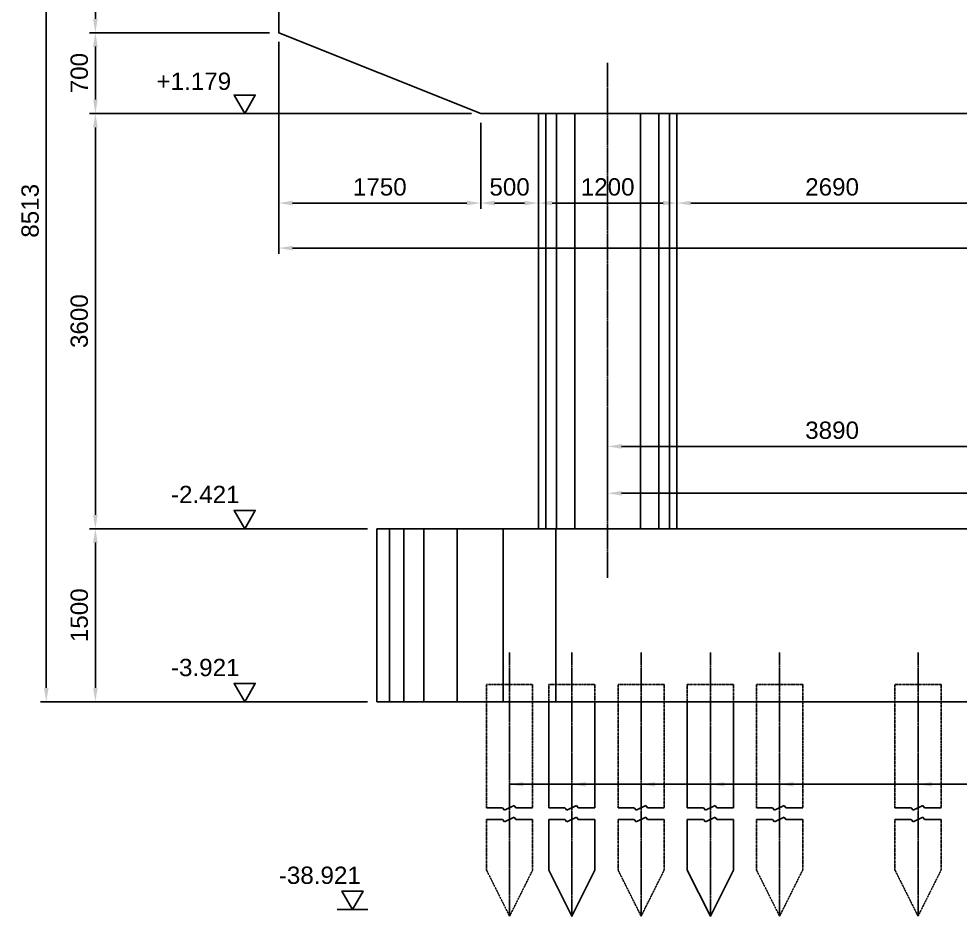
# Model space of a CAD drawing. Header units: millimetres. Extents: x 226202 to 432323, y 191488 to 280899.
# Drawn here: x 404246 to 412404, y 248871 to 256652 of the extents above; entities that cross this region are included whole.
import ezdxf

# ---------------------------------------------------------------- set-up
doc = ezdxf.new("R2010")
doc.units = ezdxf.units.MM
doc.header["$LTSCALE"] = 10
doc.header["$MEASUREMENT"] = 0
for name, pattern in [('CENTER', [2, 1.25, -0.25, 0.25, -0.25]), ('DASHED2', [0.375, 0.25, -0.125]), ('HIDDEN', [0.375, 0.25, -0.125])]:
    doc.linetypes.add(name, pattern=pattern)
for name, color, linetype in [('7', 7, 'Continuous'), ('CENTER', 8, 'CENTER'), ('COLUM', 8, 'DASHED2'), ('dim', 1, 'Continuous'), ('TEXT', 3, 'Continuous'), ('Tunon', 7, 'Continuous')]:
    doc.layers.add(name, color=color, linetype=linetype)
doc.styles.add('ARIAL', font='VNARIAL.TTF')
doc.styles.add('Dim', font='arial.ttf')
doc.dimstyles.new('1-100', dxfattribs={"dimscale": 100, "dimtxt": 1.5, "dimasz": 1.2, "dimexe": 0.5, "dimexo": 0.8, "dimtad": 1, "dimdec": 0, "dimtxsty": 'Dim', "dimcen": 1.5, "dimclrd": 1, "dimclre": 8, "dimclrt": 3, "dimadec": 0, "dimazin": 0, "dimtfac": 1, "dimtdec": 0, "dimtix": 1, "dimtmove": 2, "dimatfit": 3, "dimfxl": 1, "dimarcsym": 0})

# ---------------------------------------------------------------- blocks, each defined once
blk = doc.blocks.new('*D27')
at = {"color": 8, "lineweight": -2, "transparency": 16777216}
for p, q in [((406499, 256450.7), (406499, 255004.3)), ((408249, 255750.7), (408249, 255004.3))]:
    blk.add_line(p, q, dxfattribs=at)
at = {"color": 1, "lineweight": -2, "transparency": 16777216}
blk.add_line((406619, 255054.3), (408129, 255054.3), dxfattribs=at)
at = {"color": 1, "transparency": 16777216}
for points in [[(406619, 255074.3), (406619, 255034.3), (406499, 255054.3)], [(408129, 255074.3), (408129, 255034.3), (408249, 255054.3)]]:
    blk.add_solid(points, dxfattribs=at)
at = {"layer": 'Defpoints', "color": 0, "transparency": 16777216}
for p in [(406499, 256530.7), (408249, 255830.7), (408249, 255054.3)]:
    blk.add_point(p, dxfattribs=at)
at = {"color": 3, "transparency": 16777216, "insert": (407374, 255193.4), "char_height": 150, "attachment_point": 5, "style": 'Dim'}
blk.add_mtext('1750', dxfattribs=at)
blk = doc.blocks.new('*D28')
at = {"color": 8, "lineweight": -2, "transparency": 16777216}
for p, q in [((408249, 255750.7), (408249, 255004.3)), ((408749, 255750.7), (408749, 255004.3))]:
    blk.add_line(p, q, dxfattribs=at)
at = {"color": 1, "lineweight": -2, "transparency": 16777216}
blk.add_line((408369, 255054.3), (408629, 255054.3), dxfattribs=at)
at = {"color": 1, "transparency": 16777216}
for points in [[(408369, 255074.3), (408369, 255034.3), (408249, 255054.3)], [(408629, 255074.3), (408629, 255034.3), (408749, 255054.3)]]:
    blk.add_solid(points, dxfattribs=at)
at = {"layer": 'Defpoints', "color": 0, "transparency": 16777216}
for p in [(408249, 255830.7), (408749, 255830.7), (408749, 255054.3)]:
    blk.add_point(p, dxfattribs=at)
at = {"color": 3, "transparency": 16777216, "insert": (408499, 255193.4), "char_height": 150, "attachment_point": 5, "style": 'Dim'}
blk.add_mtext('500', dxfattribs=at)
blk = doc.blocks.new('*D31')
at = {"color": 8, "lineweight": -2, "transparency": 16777216}
for p, q in [((406499, 255872.1), (406499, 254613.7)), ((419979, 255872.1), (419979, 254613.7))]:
    blk.add_line(p, q, dxfattribs=at)
at = {"color": 1, "lineweight": -2, "transparency": 16777216}
blk.add_line((406619, 254663.7), (419859, 254663.7), dxfattribs=at)
at = {"color": 1, "transparency": 16777216}
for points in [[(406619, 254683.7), (406619, 254643.7), (406499, 254663.7)], [(419859, 254683.7), (419859, 254643.7), (419979, 254663.7)]]:
    blk.add_solid(points, dxfattribs=at)
at = {"layer": 'Defpoints', "color": 0, "transparency": 16777216}
for p in [(406499, 255952.1), (419979, 255952.1), (419979, 254663.7)]:
    blk.add_point(p, dxfattribs=at)
at = {"color": 3, "transparency": 16777216, "insert": (413239, 254802.8), "char_height": 150, "attachment_point": 5, "style": 'Dim'}
blk.add_mtext('13480', dxfattribs=at)
blk = doc.blocks.new('*D32')
at = {"color": 1, "lineweight": -2, "transparency": 16777216}
blk.add_line((408869, 255054.3), (409829, 255054.3), dxfattribs=at)
at = {"color": 8, "lineweight": -2, "transparency": 16777216}
for p, q in [((408749, 255022), (408749, 255004.3)), ((409949, 255022), (409949, 255004.3))]:
    blk.add_line(p, q, dxfattribs=at)
at = {"color": 1, "transparency": 16777216}
for points in [[(408869, 255074.3), (408869, 255034.3), (408749, 255054.3)], [(409829, 255074.3), (409829, 255034.3), (409949, 255054.3)]]:
    blk.add_solid(points, dxfattribs=at)
at = {"layer": 'Defpoints', "color": 0, "transparency": 16777216}
for p in [(408749, 255102), (409949, 255102), (409949, 255054.3)]:
    blk.add_point(p, dxfattribs=at)
at = {"color": 3, "transparency": 16777216, "insert": (409349, 255193.4), "char_height": 150, "attachment_point": 5, "style": 'Dim'}
blk.add_mtext('1200', dxfattribs=at)
blk = doc.blocks.new('*D33')
at = {"color": 8, "lineweight": -2, "transparency": 16777216}
for p, q in [((412639, 255134.3), (412639, 255104.3)), ((409949, 255022), (409949, 255004.3))]:
    blk.add_line(p, q, dxfattribs=at)
at = {"color": 1, "lineweight": -2, "transparency": 16777216}
blk.add_line((410069, 255054.3), (412519, 255054.3), dxfattribs=at)
at = {"color": 1, "transparency": 16777216}
for points in [[(410069, 255074.3), (410069, 255034.3), (409949, 255054.3)], [(412519, 255074.3), (412519, 255034.3), (412639, 255054.3)]]:
    blk.add_solid(points, dxfattribs=at)
at = {"layer": 'Defpoints', "color": 0, "transparency": 16777216}
for p in [(409949, 255102), (412639, 255054.3), (412639, 255054.3)]:
    blk.add_point(p, dxfattribs=at)
at = {"color": 3, "transparency": 16777216, "insert": (411294, 255193.4), "char_height": 150, "attachment_point": 5, "style": 'Dim'}
blk.add_mtext('2690', dxfattribs=at)
blk = doc.blocks.new('*D37')
at = {"color": 8, "lineweight": -2, "transparency": 16777216}
for p, q in [((409349, 253207.4), (409349, 252894.5)), ((413239, 253207.4), (413239, 252894.5))]:
    blk.add_line(p, q, dxfattribs=at)
at = {"color": 1, "lineweight": -2, "transparency": 16777216}
blk.add_line((409469, 252944.5), (413119, 252944.5), dxfattribs=at)
at = {"color": 1, "transparency": 16777216}
for points in [[(409469, 252964.5), (409469, 252924.5), (409349, 252944.5)], [(413119, 252964.5), (413119, 252924.5), (413239, 252944.5)]]:
    blk.add_solid(points, dxfattribs=at)
at = {"layer": 'Defpoints', "color": 0, "transparency": 16777216}
for p in [(409349, 253287.4), (413239, 253287.4), (413239, 252944.5)]:
    blk.add_point(p, dxfattribs=at)
at = {"color": 3, "transparency": 16777216, "insert": (411294, 253083.7), "char_height": 150, "attachment_point": 5, "style": 'Dim'}
blk.add_mtext('3890', dxfattribs=at)
blk = doc.blocks.new('*D39')
at = {"color": 8, "lineweight": -2, "transparency": 16777216}
for p, q in [((417129, 254308.6), (417129, 252487.8)), ((409349, 253127.4), (409349, 252487.8))]:
    blk.add_line(p, q, dxfattribs=at)
at = {"color": 1, "lineweight": -2, "transparency": 16777216}
blk.add_line((409469, 252537.8), (417009, 252537.8), dxfattribs=at)
at = {"color": 1, "transparency": 16777216}
for points in [[(409469, 252557.8), (409469, 252517.8), (409349, 252537.8)], [(417009, 252557.8), (417009, 252517.8), (417129, 252537.8)]]:
    blk.add_solid(points, dxfattribs=at)
at = {"layer": 'Defpoints', "color": 0, "transparency": 16777216}
for p in [(417129, 254388.6), (409349, 253207.4), (417129, 252537.8)]:
    blk.add_point(p, dxfattribs=at)
at = {"color": 3, "transparency": 16777216, "insert": (413239, 252676.9), "char_height": 150, "attachment_point": 5, "style": 'Dim'}
blk.add_mtext('7780', dxfattribs=at)
blk = doc.blocks.new('*D45')
at = {"color": 8, "lineweight": -2, "transparency": 16777216}
for p, q in [((406419, 257583.7), (404859.4, 257583.7)), ((406419, 256530.7), (404859.4, 256530.7))]:
    blk.add_line(p, q, dxfattribs=at)
at = {"color": 1, "lineweight": -2, "transparency": 16777216}
blk.add_line((404909.4, 257463.7), (404909.4, 256650.7), dxfattribs=at)
at = {"color": 1, "transparency": 16777216}
for points in [[(404889.4, 257463.7), (404929.4, 257463.7), (404909.4, 257583.7)], [(404889.4, 256650.7), (404929.4, 256650.7), (404909.4, 256530.7)]]:
    blk.add_solid(points, dxfattribs=at)
at = {"layer": 'Defpoints', "color": 0, "transparency": 16777216}
for p in [(406499, 257583.7), (404909.4, 256530.7), (406499, 256530.7)]:
    blk.add_point(p, dxfattribs=at)
at = {"color": 3, "transparency": 16777216, "insert": (404770.2, 256968.6), "char_height": 150, "attachment_point": 5, "rotation": 90, "style": 'Dim'}
blk.add_mtext('1053', dxfattribs=at)
blk = doc.blocks.new('*D46')
at = {"color": 8, "lineweight": -2, "transparency": 16777216}
for p, q in [((406419, 256530.7), (404859.4, 256530.7)), ((408169, 255830.7), (404859.4, 255830.7))]:
    blk.add_line(p, q, dxfattribs=at)
at = {"color": 1, "lineweight": -2, "transparency": 16777216}
blk.add_line((404909.4, 256410.7), (404909.4, 255950.7), dxfattribs=at)
at = {"color": 1, "transparency": 16777216}
for points in [[(404889.4, 256410.7), (404929.4, 256410.7), (404909.4, 256530.7)], [(404889.4, 255950.7), (404929.4, 255950.7), (404909.4, 255830.7)]]:
    blk.add_solid(points, dxfattribs=at)
at = {"layer": 'Defpoints', "color": 0, "transparency": 16777216}
for p in [(406499, 256530.7), (404909.4, 255830.7), (408249, 255830.7)]:
    blk.add_point(p, dxfattribs=at)
at = {"color": 3, "transparency": 16777216, "insert": (404770.3, 256180.7), "char_height": 150, "attachment_point": 5, "rotation": 90, "style": 'Dim'}
blk.add_mtext('700', dxfattribs=at)
blk = doc.blocks.new('*D47')
at = {"color": 8, "lineweight": -2, "transparency": 16777216}
for p, q in [((408169, 255830.7), (404859.4, 255830.7)), ((407269, 252230.5), (404859.4, 252230.5))]:
    blk.add_line(p, q, dxfattribs=at)
at = {"color": 1, "lineweight": -2, "transparency": 16777216}
blk.add_line((404909.4, 255710.7), (404909.4, 252350.5), dxfattribs=at)
at = {"color": 1, "transparency": 16777216}
for points in [[(404889.4, 255710.7), (404929.4, 255710.7), (404909.4, 255830.7)], [(404889.4, 252350.5), (404929.4, 252350.5), (404909.4, 252230.5)]]:
    blk.add_solid(points, dxfattribs=at)
at = {"layer": 'Defpoints', "color": 0, "transparency": 16777216}
for p in [(408249, 255830.7), (404909.4, 252230.5), (407349, 252230.5)]:
    blk.add_point(p, dxfattribs=at)
at = {"color": 3, "transparency": 16777216, "insert": (404770.2, 254030.6), "char_height": 150, "attachment_point": 5, "rotation": 90, "style": 'Dim'}
blk.add_mtext('3600', dxfattribs=at)
blk = doc.blocks.new('*D48')
at = {"color": 8, "lineweight": -2, "transparency": 16777216}
for p, q in [((407269, 252230.5), (404859.4, 252230.5)), ((407269, 250730.5), (404859.4, 250730.5))]:
    blk.add_line(p, q, dxfattribs=at)
at = {"color": 1, "lineweight": -2, "transparency": 16777216}
blk.add_line((404909.4, 252110.5), (404909.4, 250850.5), dxfattribs=at)
at = {"color": 1, "transparency": 16777216}
for points in [[(404889.4, 252110.5), (404929.4, 252110.5), (404909.4, 252230.5)], [(404889.4, 250850.5), (404929.4, 250850.5), (404909.4, 250730.5)]]:
    blk.add_solid(points, dxfattribs=at)
at = {"layer": 'Defpoints', "color": 0, "transparency": 16777216}
for p in [(407349, 252230.5), (404909.4, 250730.5), (407349, 250730.5)]:
    blk.add_point(p, dxfattribs=at)
at = {"color": 3, "transparency": 16777216, "insert": (404770.3, 251480.5), "char_height": 150, "attachment_point": 5, "rotation": 90, "style": 'Dim'}
blk.add_mtext('1500', dxfattribs=at)
blk = doc.blocks.new('*D49')
at = {"color": 8, "lineweight": -2, "transparency": 16777216}
for p, q in [((405978.9, 259243.5), (404433.4, 259243.5)), ((406806.8, 250730.5), (404433.4, 250730.5))]:
    blk.add_line(p, q, dxfattribs=at)
at = {"color": 1, "lineweight": -2, "transparency": 16777216}
blk.add_line((404483.4, 250850.5), (404483.4, 259123.5), dxfattribs=at)
at = {"color": 1, "transparency": 16777216}
for points in [[(404463.4, 259123.5), (404503.4, 259123.5), (404483.4, 259243.5)], [(404463.4, 250850.5), (404503.4, 250850.5), (404483.4, 250730.5)]]:
    blk.add_solid(points, dxfattribs=at)
at = {"layer": 'Defpoints', "color": 0, "transparency": 16777216}
for p in [(404483.4, 259243.5), (406058.9, 259243.5), (406886.8, 250730.5)]:
    blk.add_point(p, dxfattribs=at)
at = {"color": 3, "transparency": 16777216, "insert": (404344.3, 254987), "char_height": 150, "attachment_point": 5, "rotation": 90, "style": 'Dim'}
blk.add_mtext('8513', dxfattribs=at)
blk = doc.blocks.new('e')
at = {"layer": 'TEXT', "color": 9}
blk.add_lwpolyline([(0, 0), (383, 664), (-383, 664)], close=True, dxfattribs=at)

msp = doc.modelspace()

# ---------------------------------------------------------------- linework, layer by layer
for p, q in [((406336.8, 255830.7), (406069.5, 255830.7)), ((406336.8, 252230.5), (406069.5, 252230.5)), ((406336.8, 250730.5), (406069.5, 250730.5)), ((407271.5, 248929.3), (407004.3, 248929.3))]:
    msp.add_line(p, q)
at = {"color": 3}
for p, q in [((408749, 255830.7), (408749, 252230.5)), ((409949, 255830.7), (409949, 252230.5)), ((407349, 252230.5), (407349, 250730.5)), ((413239, 252230.5), (407349, 252230.5)), ((407349, 250730.5), (413239, 250730.5))]:
    msp.add_line(p, q, dxfattribs=at)
at = {"color": 8}
for p, q in [((408812.7, 255830.7), (408812.7, 252230.5)), ((408905.3, 255830.7), (408905.3, 252230.5)), ((409064.6, 255830.7), (409064.6, 252230.5)), ((409633.3, 255830.7), (409633.3, 252230.5)), ((409792.7, 255830.7), (409792.7, 252230.5)), ((409885.3, 255830.7), (409885.3, 252230.5)), ((407458.6, 252230.5), (407458.6, 250730.5)), ((407581.3, 252230.5), (407581.3, 250730.5)), ((407755.7, 252230.5), (407755.7, 250730.5)), ((408044.2, 252230.5), (408044.2, 250730.5)), ((408443.6, 252230.5), (408443.6, 250730.5)), ((408899, 252230.5), (408899, 250730.5))]:
    msp.add_line(p, q, dxfattribs=at)
at = {"color": 3}
msp.add_lwpolyline([(413239, 257583.7), (406499, 257583.7), (406499, 256530.7), (408249, 255830.7), (413239, 255830.7)], dxfattribs=at)
at = {"layer": '7'}
for p, q in [((408839, 249810.3), (408839, 250730.5)), ((409239, 250730.5), (409239, 249810.3)), ((410039, 249810.3), (410039, 250730.5)), ((410439, 250730.5), (410439, 249810.3)), ((408839, 249271.4), (408839, 249709.9)), ((409239, 249709.9), (409239, 249271.4)), ((410039, 249271.4), (410039, 249709.9)), ((410439, 249709.9), (410439, 249271.4))]:
    msp.add_line(p, q, dxfattribs=at)
for points in [[(408839, 249271.4), (409039, 248871.4), (409239, 249271.4)], [(410039, 249271.4), (410239, 248871.4), (410439, 249271.4)]]:
    msp.add_lwpolyline(points, dxfattribs=at)
at = {"layer": 'CENTER'}
msp.add_line((409349, 256269.5), (409349, 251806), dxfattribs=at)
at = {"layer": 'dim', "linetype": 'CENTER'}
for p, q in [((408499, 248871.4), (408499, 251157.4)), ((409039, 248871.4), (409039, 251157.4)), ((409639, 248871.4), (409639, 251157.4)), ((410239, 248871.4), (410239, 251157.4)), ((410839, 248871.4), (410839, 251157.4)), ((412039, 248871.4), (412039, 251157.4))]:
    msp.add_line(p, q, dxfattribs=at)
at = {"layer": 'dim', "color": 8, "ltscale": 1000}
for p, q in [((408438.8, 249809.9), (408299, 249809.9)), ((408455.9, 249789.7), (408438.8, 249809.9)), ((408539.9, 249831.7), (408455.9, 249789.7)), ((408553.8, 249810.3), (408539.9, 249831.7)), ((408699, 249810.3), (408553.8, 249810.3)), ((408978.8, 249809.9), (408839, 249809.9)), ((408995.9, 249789.7), (408978.8, 249809.9)), ((409079.9, 249831.7), (408995.9, 249789.7)), ((409093.8, 249810.3), (409079.9, 249831.7)), ((409239, 249810.3), (409093.8, 249810.3)), ((409578.8, 249809.9), (409439, 249809.9)), ((409595.9, 249789.7), (409578.8, 249809.9)), ((409679.9, 249831.7), (409595.9, 249789.7)), ((409693.8, 249810.3), (409679.9, 249831.7)), ((409839, 249810.3), (409693.8, 249810.3)), ((410178.8, 249809.9), (410039, 249809.9)), ((410195.9, 249789.7), (410178.8, 249809.9)), ((410279.9, 249831.7), (410195.9, 249789.7)), ((410293.8, 249810.3), (410279.9, 249831.7)), ((410439, 249810.3), (410293.8, 249810.3)), ((410778.8, 249809.9), (410639, 249809.9)), ((410795.9, 249789.7), (410778.8, 249809.9)), ((410879.9, 249831.7), (410795.9, 249789.7)), ((410893.8, 249810.3), (410879.9, 249831.7)), ((411039, 249810.3), (410893.8, 249810.3)), ((411978.8, 249809.9), (411839, 249809.9)), ((411995.9, 249789.7), (411978.8, 249809.9)), ((412079.9, 249831.7), (411995.9, 249789.7)), ((412093.8, 249810.3), (412079.9, 249831.7)), ((412239, 249810.3), (412093.8, 249810.3)), ((408539.9, 249731.2), (408455.9, 249689.3)), ((408553.8, 249709.9), (408539.9, 249731.2)), ((409079.9, 249731.2), (408995.9, 249689.3)), ((409093.8, 249709.9), (409079.9, 249731.2)), ((409679.9, 249731.2), (409595.9, 249689.3)), ((409693.8, 249709.9), (409679.9, 249731.2)), ((410279.9, 249731.2), (410195.9, 249689.3)), ((410293.8, 249709.9), (410279.9, 249731.2)), ((410879.9, 249731.2), (410795.9, 249689.3)), ((410893.8, 249709.9), (410879.9, 249731.2)), ((412079.9, 249731.2), (411995.9, 249689.3)), ((412093.8, 249709.9), (412079.9, 249731.2)), ((408438.8, 249709.5), (408299, 249709.5)), ((408455.9, 249689.3), (408438.8, 249709.5)), ((408699, 249709.9), (408553.8, 249709.9)), ((408978.8, 249709.5), (408839, 249709.5)), ((408995.9, 249689.3), (408978.8, 249709.5)), ((409239, 249709.9), (409093.8, 249709.9)), ((409578.8, 249709.5), (409439, 249709.5)), ((409595.9, 249689.3), (409578.8, 249709.5)), ((409839, 249709.9), (409693.8, 249709.9)), ((410178.8, 249709.5), (410039, 249709.5)), ((410195.9, 249689.3), (410178.8, 249709.5)), ((410439, 249709.9), (410293.8, 249709.9)), ((410778.8, 249709.5), (410639, 249709.5)), ((410795.9, 249689.3), (410778.8, 249709.5)), ((411039, 249709.9), (410893.8, 249709.9)), ((411978.8, 249709.5), (411839, 249709.5)), ((411995.9, 249689.3), (411978.8, 249709.5)), ((412239, 249709.9), (412093.8, 249709.9))]:
    msp.add_line(p, q, dxfattribs=at)
at = {"layer": 'Tunon', "color": 8, "linetype": 'HIDDEN'}
for p, q in [((408299, 250880.5), (408699, 250880.5)), ((408299, 249810.3), (408299, 250880.5)), ((408699, 250880.5), (408699, 249810.3)), ((408839, 250880.5), (409239, 250880.5)), ((408839, 250730.5), (408839, 250880.5)), ((409239, 250880.5), (409239, 250730.5)), ((409439, 250880.5), (409839, 250880.5)), ((409439, 249810.3), (409439, 250880.5)), ((409839, 250880.5), (409839, 249810.3)), ((410039, 250880.5), (410439, 250880.5)), ((410039, 250730.5), (410039, 250880.5)), ((410439, 250880.5), (410439, 250730.5)), ((410639, 250880.5), (411039, 250880.5)), ((410639, 249810.3), (410639, 250880.5)), ((411039, 250880.5), (411039, 249810.3)), ((411839, 250880.5), (412239, 250880.5)), ((411839, 249810.3), (411839, 250880.5)), ((412239, 250880.5), (412239, 249810.3)), ((408299, 249271.4), (408299, 249709.9)), ((408699, 249709.9), (408699, 249271.4)), ((409439, 249271.4), (409439, 249709.9)), ((409839, 249709.9), (409839, 249271.4)), ((410639, 249271.4), (410639, 249709.9)), ((411039, 249709.9), (411039, 249271.4)), ((411839, 249271.4), (411839, 249709.9)), ((412239, 249709.9), (412239, 249271.4))]:
    msp.add_line(p, q, dxfattribs=at)
for points in [[(408299, 249271.4), (408499, 248871.4), (408699, 249271.4)], [(409439, 249271.4), (409639, 248871.4), (409839, 249271.4)], [(410639, 249271.4), (410839, 248871.4), (411039, 249271.4)], [(411839, 249271.4), (412039, 248871.4), (412239, 249271.4)]]:
    msp.add_lwpolyline(points, dxfattribs=at)

# ---------------------------------------------------------------- block references
at = {"layer": 'COLUM', "xscale": -0.2399999999906868, "yscale": 0.2399999999906868, "zscale": 0.24}
msp.add_blockref('e', (406203.1, 255830.7), dxfattribs=at)
at = {"layer": 'COLUM', "xscale": -0.2399999999906868, "yscale": 0.2399999999906868, "zscale": 0.24, "rotation": 359.9999999999243}
for p in [(406203.1, 252230.5), (406203.1, 250730.5), (407137.9, 248929.3)]:
    msp.add_blockref('e', p, dxfattribs=at)

# ---------------------------------------------------------------- texts
at = {"color": 7, "style": 'ARIAL'}
msp.add_text('+1.179', height=150, dxfattribs=at).set_placement((405439.3, 256035.5))
for s, p in [('-2.421', (405564.4, 252452.6)), ('-3.921', (405564.4, 250952.6)), ('-38.921', (406499.2, 249151.3))]:
    msp.add_text(s, height=150, rotation=360, dxfattribs=at).set_placement(p)

# ---------------------------------------------------------------- dimensions: what is measured, and where the dimension line sits
for base, p1, p2, picture, middle in [((404483.4, 259243.5), (406886.8, 250730.5), (406058.9, 259243.5), '*D49', (404344.3, 254987)), ((404909.4, 255830.7), (406499, 256530.7), (408249, 255830.7), '*D46', (404770.3, 256180.7)), ((404909.4, 252230.5), (408249, 255830.7), (407349, 252230.5), '*D47', (404770.2, 254030.6)), ((404909.4, 250730.5), (407349, 252230.5), (407349, 250730.5), '*D48', (404770.3, 251480.5))]:
    dim = msp.add_linear_dim(base=base, p1=p1, p2=p2, angle=90, dimstyle='1-100')
    dim.commit()
    dim.dimension.update_dxf_attribs({"geometry": picture, "text_midpoint": middle})
dim = msp.add_linear_dim(base=(404909.4, 256530.7), p1=(406499, 257583.7), p2=(406499, 256530.7), angle=90, dimstyle='1-100')
dim.commit()
dim.dimension.update_dxf_attribs({"geometry": '*D45', "text_midpoint": (404770.2, 256968.6), "dimtype": 160})
for base, p1, p2, picture, middle in [((408249, 255054.3), (406499, 256530.7), (408249, 255830.7), '*D27', (407374, 255193.4)), ((419979, 254663.7), (406499, 255952.1), (419979, 255952.1), '*D31', (413239, 254802.8)), ((408749, 255054.3), (408249, 255830.7), (408749, 255830.7), '*D28', (408499, 255193.4)), ((409949, 255054.3), (408749, 255102), (409949, 255102), '*D32', (409349, 255193.4)), ((412639, 255054.3), (409949, 255102), (412639, 255054.3), '*D33', (411294, 255193.4)), ((417129, 252537.8), (409349, 253207.4), (417129, 254388.6), '*D39', (413239, 252676.9)), ((413239, 252944.5), (409349, 253287.4), (413239, 253287.4), '*D37', (411294, 253083.7))]:
    dim = msp.add_linear_dim(base=base, p1=p1, p2=p2, dimstyle='1-100')
    dim.commit()
    dim.dimension.update_dxf_attribs({"geometry": picture, "text_midpoint": middle})

# ---------------------------------------------------------------- leaders
for points in [[(408499, 250015), (420271.4, 250015)], [(409039, 250015), (420271.4, 250015)], [(409639, 250015), (420271.4, 250015)], [(410239, 250015), (420271.4, 250015)], [(410839, 250015), (420271.4, 250015)], [(412039, 250015), (420271.4, 250015)]]:
    msp.add_leader(points, dimstyle='1-100', override={"dimgap": 0.625, "dimtad": 0})

doc.saveas('drawing.dxf')
